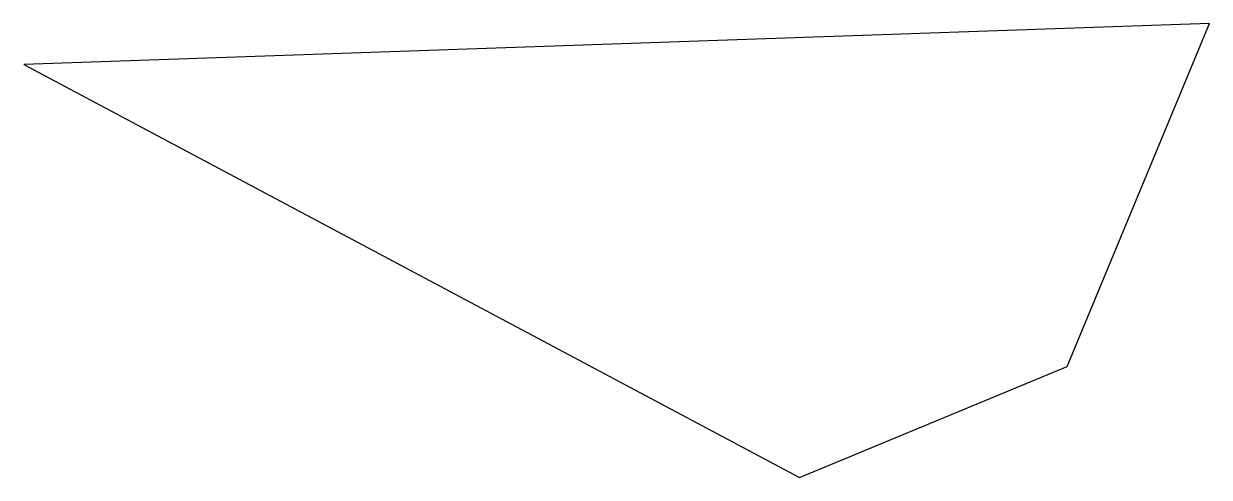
# Model space of a CAD drawing. Header units: metres. Extents: x -87 to 35, y 39 to 85.
import ezdxf

# ---------------------------------------------------------------- set-up
doc = ezdxf.new("R2010")
doc.units = ezdxf.units.M

msp = doc.modelspace()

# ---------------------------------------------------------------- linework, layer by layer
at = {"layer": 'Polygon'}
for p, q in [((35.36, 85.36), (-86.93, 81.15)), ((20.71, 50), (35.36, 85.36)), ((-86.93, 81.15), (-6.92, 38.55)), ((-6.92, 38.55), (20.71, 50))]:
    msp.add_line(p, q, dxfattribs=at)

doc.saveas('drawing.dxf')
